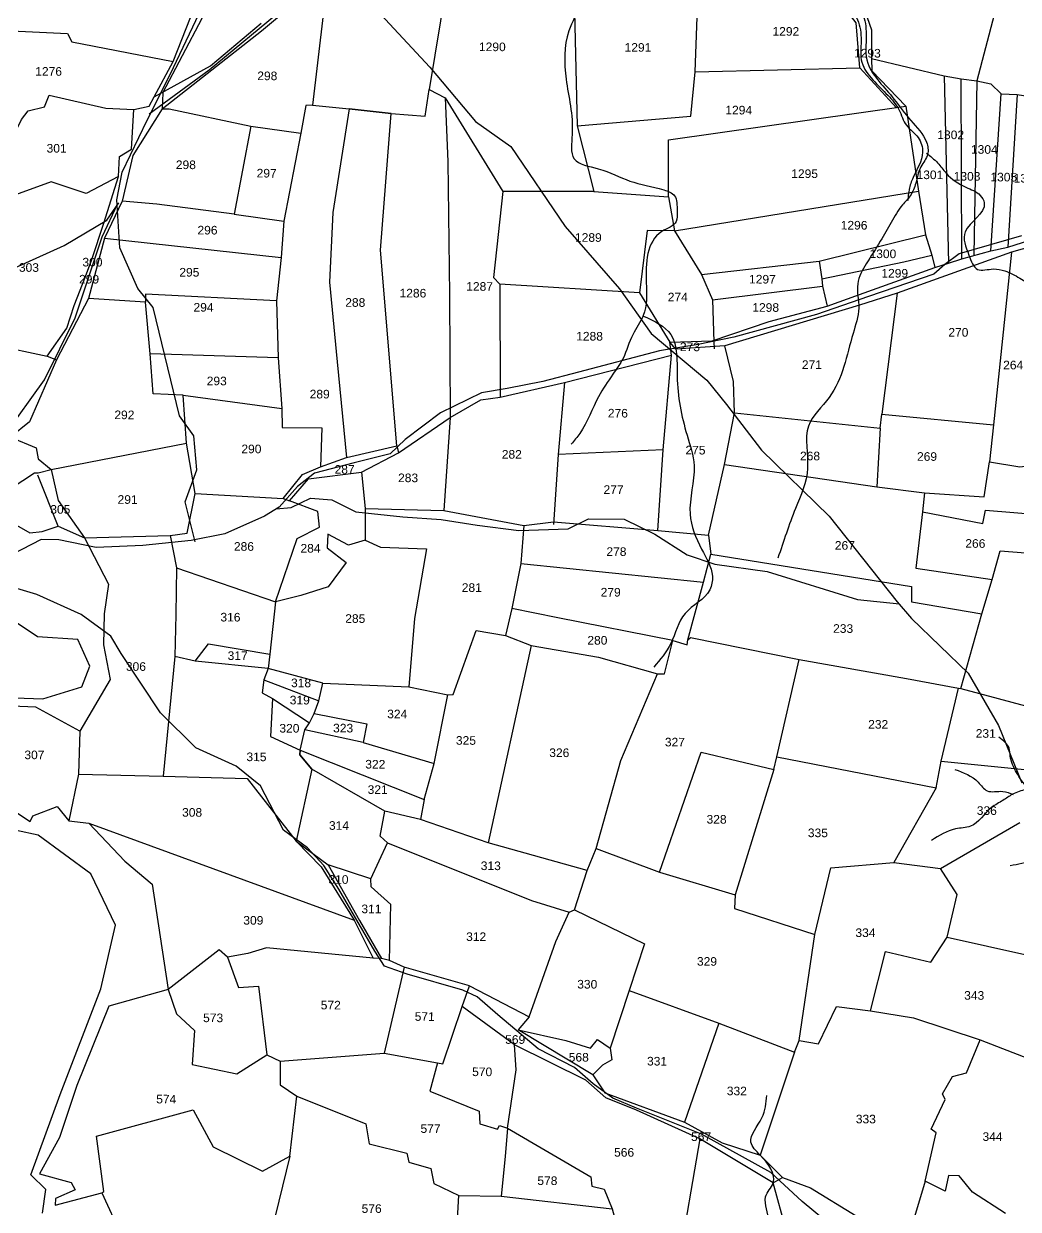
# Model space of a CAD drawing. Header units: inches. Extents: x 179671 to 186598, y 1613440 to 1621634.
# Drawn here: x 182138 to 183871, y 1616213 to 1618280 of the extents above; entities that cross this region are included whole.
import ezdxf
from ezdxf.enums import TextEntityAlignment as Align

# ---------------------------------------------------------------- set-up
doc = ezdxf.new("R2010")
doc.units = ezdxf.units.IN
doc.header["$LTSCALE"] = 15
doc.header["$MEASUREMENT"] = 0
for name, color, linetype in [('HILLS', 3, 'Continuous'), ('PLOT', 7, 'Continuous'), ('PLOT NO', 7, 'Continuous'), ('ROAD', 1, 'Continuous'), ('STREAM', 4, 'Continuous')]:
    doc.layers.add(name, color=color, linetype=linetype)
doc.styles.get("Standard").update_dxf_attribs({"font": 'arial.ttf'})

msp = doc.modelspace()

# ---------------------------------------------------------------- linework, layer by layer
at = {"layer": 'HILLS'}
for points in [[(182073.1, 1617106), (182171.6, 1617102.4), (182239.6, 1617123.7), (182253.5, 1617159.4), (182232.6, 1617205.8), (182162, 1617210.9), (182055.4, 1617282.1)], [(182171.2, 1616206.1), (182176.7, 1616247.1), (182150.4, 1616273), (182201.6, 1616412.6), (182272.4, 1616597.2), (182298.1, 1616707.7), (182255.2, 1616797.6), (182163.3, 1616864.8), (182125.4, 1616872.8)]]:
    msp.add_lwpolyline(points, dxfattribs=at)
at = {"layer": 'PLOT'}
for points in [[(182178.8, 1617700.2), (182213.4, 1617748.5), (182226.3, 1617788.2), (182245.9, 1617839), (182256.6, 1617868.6), (182277.9, 1617931.8), (182303.5, 1618013.2), (182305, 1618048), (182325.8, 1618060.8), (182329.9, 1618130.2), (182356.7, 1618135.8), (182365.2, 1618152.1), (182398.5, 1618213.4), (182428.8, 1618290.1), (182462, 1618384.2), (182522.4, 1618614.4), (182553.6, 1618671.4), (182575.8, 1618754.5), (182639.9, 1618862.2), (182695.8, 1619003), (182716.2, 1619060.7)], [(182380.3, 1618158.8), (182449.2, 1618289), (182485.1, 1618406), (182534.5, 1618546.6), (182576, 1618680.2), (182601.8, 1618753.6), (182575.8, 1618754.5), (182303.1, 1618780.2), (182334.8, 1618963.4), (182449.3, 1618964.9)], [(183220.9, 1618755.8), (183322.3, 1618656.9), (183358.9, 1618625.1), (183417, 1618587.6), (183465.6, 1618555.6), (183469.9, 1618556.8), (183481.3, 1618548.4), (183541.5, 1618494.7), (183596, 1618324.1), (183615.4, 1618268.8), (183615.2, 1618218.6), (183616, 1618197.2), (183675.4, 1618135.8), (183697.1, 1617987.8), (183709.2, 1617911.7), (183720.2, 1617876.1), (183725.4, 1617854.3)], [(182380.3, 1618158.8), (182379.3, 1618131.4), (182552.4, 1618267.3), (182622.9, 1618326.2), (182726.8, 1618424.5), (182903.4, 1618520.9), (182993.8, 1618576.5), (183001.8, 1618599.2)], [(182903.4, 1618520.9), (182844.7, 1618164.7), (182872.3, 1618150.4), (182972.7, 1617987), (182956.6, 1617837.2), (182967.6, 1617825.6), (182968.6, 1617628.5)], [(183095.2, 1618425.7), (183102.4, 1618101.7), (183131.4, 1617987.1), (182972.7, 1617987)], [(183102.4, 1618101.7), (183300.3, 1618118.3), (183308, 1618195.4), (183315.1, 1618387.4)], [(183308, 1618195.4), (183594.8, 1618202.5), (183588.7, 1618281), (183528.2, 1618359.4)], [(183876.5, 1618356.3), (183856.2, 1618313.4), (183828.9, 1618294.9), (183798.6, 1618180.1)], [(182622.9, 1618326.2), (182659.7, 1618295.2), (182641.3, 1618137.5), (182629.9, 1618137.2), (182621.2, 1618088.6), (182591.5, 1617935.4), (182586.8, 1617871.8), (182578.4, 1617796.4), (182581.3, 1617696.8), (182588, 1617608.5), (182588.6, 1617575.7), (182657.5, 1617575.2), (182655.2, 1617507)], [(181982.5, 1618273.7), (182214.4, 1618262.7), (182222.3, 1618247.9), (182398.5, 1618213.4)], [(182365.2, 1618152.1), (182463.7, 1618206.3), (182552.1, 1618280.7)], [(183615.2, 1618218.6), (183742.1, 1618188.7), (183771.7, 1618183.7), (183798.6, 1618180.1), (183823.5, 1618174.5), (183841.1, 1618157.4), (183869.1, 1618156.4), (183924.7, 1618147.5)], [(183594.8, 1618202.5), (183658.7, 1618133.1)], [(183742.1, 1618188.7), (183749.5, 1617862.1)], [(183772.8, 1617869.9), (183771.7, 1618183.7)], [(183798.6, 1618180.1), (183793.5, 1617876)], [(182080.8, 1617951.7), (182063.9, 1617971.5), (182134.1, 1618112.7), (182145.9, 1618127.8), (182174.4, 1618134.8), (182182.4, 1618155.2), (182281.5, 1618132.2), (182329.9, 1618130.2)], [(182641.3, 1618137.5), (182705.5, 1618131.2), (182778.2, 1618123), (182837.5, 1618118.6), (182844.7, 1618164.7)], [(182872.3, 1618150.4), (182877.2, 1618039.5), (182880.1, 1617807.1), (182881.1, 1617593.1), (182870.4, 1617430.9)], [(183823.2, 1617883.4), (183841.1, 1618157.4)], [(183869.1, 1618156.4), (183852.8, 1617889.9)], [(182379.3, 1618131.4), (182328.5, 1618050), (182309.9, 1617969.9), (182279.2, 1617905.8), (182251.1, 1617800.2), (182195.3, 1617693.7)], [(182379.3, 1618131.4), (182391.9, 1618130.9), (182534.1, 1618101), (182621.2, 1618088.6)], [(182778.2, 1618123), (182705.5, 1618131.2), (182676.7, 1617950.6), (182670.9, 1617828.8), (182684.6, 1617689.8), (182700.6, 1617523.4)], [(183131.4, 1617987.1), (183261.7, 1617977.6), (183261.6, 1618076.9), (183675.4, 1618135.8)], [(182788, 1617543.8), (182759.7, 1617884.9), (182778.2, 1618123)], [(182534.1, 1618101), (182504.9, 1617947.6), (182591.5, 1617935.4)], [(182303.5, 1618013.2), (182247, 1617983.3), (182185.8, 1618003.6), (182117.7, 1617978.9), (182080.8, 1617951.7), (182022.2, 1617917.7)], [(184647.1, 1617983.2), (184567.1, 1617982.7), (184487, 1617982.2), (184417.3, 1617986), (184374.5, 1617984.2), (184336.3, 1617979.2), (184291.2, 1617964.4), (184245.9, 1617954.4), (184192, 1617948.2), (184121.6, 1617930.4), (184092, 1617927.9), (184031.2, 1617915.5), (183971, 1617901.1), (183935.8, 1617898.7), (183911, 1617895.6), (183859.2, 1617881.4), (183660.2, 1617809.7), (183594.2, 1617789), (183359.7, 1617717.8), (183274.5, 1617712.3), (183263.9, 1617724.2)], [(183271.9, 1617918.3), (183697.1, 1617987.8)], [(182504.9, 1617947.6), (182370.4, 1617964.7), (182309.9, 1617969.9)], [(183261.7, 1617977.6), (183271.9, 1617918.3), (183224.6, 1617919.2), (183211.2, 1617810.3), (182967.6, 1617825.6)], [(182244.2, 1617383.2), (182393.6, 1617387.2), (182422.8, 1617391.6), (182437.2, 1617460.5), (182590.1, 1617451.6), (182624, 1617493.8), (182655.2, 1617507), (182700.6, 1617523.4), (182788, 1617543.8), (182790.9, 1617531.4), (182881.1, 1617593.1), (182934.9, 1617624.1), (182968.6, 1617628.5), (183080.2, 1617654.3), (183267.1, 1617701.7), (183263.9, 1617724.2), (183337.9, 1617726.4), (183437.1, 1617760.6), (183538.3, 1617787.2), (183594.5, 1617807.7), (183725.4, 1617854.3), (183749.5, 1617862.1), (183772.8, 1617869.9), (183823.2, 1617883.4), (183852.8, 1617889.9), (183905.6, 1617906.7)], [(182279.2, 1617905.8), (182586.8, 1617871.8)], [(183271.9, 1617918.3), (183319.2, 1617842.6), (183338.3, 1617798), (183340.5, 1617724.7), (183341.4, 1617712.6)], [(183319.2, 1617842.6), (183524.4, 1617865.8), (183709.2, 1617911.7)], [(183859.2, 1617881.4), (183828.1, 1617580.3)], [(183524.4, 1617865.8), (183528.5, 1617834.9), (183529.8, 1617821.7), (183538.3, 1617787.2)], [(183528.5, 1617834.9), (183671.8, 1617864.6), (183720.2, 1617876.1)], [(183338.3, 1617798), (183529.8, 1617821.7)], [(182437.2, 1617460.5), (182421.8, 1617548.3), (182416.2, 1617631.9), (182363.5, 1617634), (182358.5, 1617704.2), (182350.4, 1617793.9), (182251.1, 1617800.2)], [(182578.4, 1617796.4), (182350.5, 1617808.3), (182350.4, 1617793.9)], [(183211.2, 1617810.3), (183263.9, 1617724.2)], [(183660.2, 1617809.7), (183633.4, 1617598.7)], [(182086.4, 1617719.9), (182178.8, 1617700.2), (182195.3, 1617693.7), (182148.4, 1617585.3), (182114.9, 1617558.8), (182159.9, 1617540.2), (182163.5, 1617520.8), (182186, 1617502.3), (182198.1, 1617448.2), (182244.2, 1617383.2), (182285.9, 1617302.7), (182278.2, 1617250.9), (182277.3, 1617196.7), (182288.7, 1617136.4), (182236.1, 1617045.9), (182159.1, 1617087.8), (182074.5, 1617091.6)], [(183331.6, 1617387.6), (183359.2, 1617510.9), (183376.9, 1617601.4), (183374.6, 1617655.7), (183359.7, 1617717.8)], [(182581.3, 1617696.8), (182358.5, 1617704.2)], [(183243, 1617396.1), (183252.5, 1617536.8), (183267.1, 1617701.7)], [(183080.2, 1617654.3), (183069.4, 1617528.3), (183061.3, 1617406.2)], [(182416.2, 1617631.9), (182588, 1617608.5)], [(183376.9, 1617601.4), (183630.2, 1617574.2), (183633.4, 1617598.7), (183828.1, 1617580.3), (183821.1, 1617515.9)], [(183630.2, 1617574.2), (183624.5, 1617472.1)], [(182072.4, 1617499.5), (182116.1, 1617469.6), (182156.9, 1617496.5), (182163.5, 1617496.4), (182186, 1617502.3), (182421.8, 1617548.3)], [(182590.1, 1617451.6), (182601.5, 1617447.9), (182634.2, 1617486.3), (182726.7, 1617497.8), (182790.9, 1617531.4)], [(183252.5, 1617536.8), (183069.4, 1617528.3)], [(183359.2, 1617510.9), (183624.5, 1617472.1), (183707.9, 1617461.5), (183811.4, 1617454.8), (183821.1, 1617515.9), (183873.8, 1617506.9), (183891.9, 1617509.3), (183928.7, 1617506.6), (183980.3, 1617500.9), (184031.7, 1617488.6), (184067.9, 1617483.9), (184145.4, 1617476.1), (184193.2, 1617468.6), (184240.3, 1617461.6), (184232.6, 1617401.3), (184221.8, 1617357.9)], [(182072.4, 1617499.5), (182064.2, 1617449.9), (182097, 1617421.3), (182148.9, 1617392.1), (182170.3, 1617394), (182198, 1617403.6), (182162.8, 1617492.4)], [(182726.7, 1617497.8), (182733.1, 1617434.2), (182870.4, 1617430.9), (183009.5, 1617404.7), (183061.3, 1617411.2), (183243, 1617396.1), (183331.6, 1617387.6), (183335.2, 1617354.8), (183684.9, 1617298.3), (183684.8, 1617271.8), (183807.3, 1617251), (183825.6, 1617310.8), (183839.4, 1617360.8), (184082.3, 1617341.3)], [(182733.1, 1617434.2), (182733.3, 1617378.9), (182703.9, 1617370.6), (182667.8, 1617389.5), (182666.7, 1617365.8), (182700, 1617340.4), (182668.9, 1617297.6), (182621.3, 1617282.8), (182576.6, 1617271.5), (182614.5, 1617381.8), (182653.5, 1617401.6), (182650.8, 1617429.1), (182601.5, 1617447.9)], [(183707.9, 1617461.5), (183704.1, 1617428.6), (183692.7, 1617330.4), (183825.6, 1617310.8)], [(183704.1, 1617428.6), (183809.5, 1617408.3), (183814, 1617431.4), (184103.4, 1617407.4), (184107.2, 1617416.1), (184232.6, 1617401.3)], [(182198, 1617403.6), (182244.2, 1617383.2)], [(183009.5, 1617404.7), (183004.6, 1617338.6), (182988.5, 1617259.8), (182977.9, 1617212.8)], [(182393.6, 1617387.2), (182404.3, 1617331.1), (182403.2, 1617249.3), (182401.7, 1617176.4), (182381, 1616968)], [(182733.3, 1617378.9), (182760, 1617366.8), (182840.1, 1617364.3), (182818.9, 1617242.6), (182809.3, 1617123.6)], [(183019, 1616548.1), (183065.1, 1616679.6), (183088.3, 1616730.9), (183097.9, 1616734.9), (183119.8, 1616803.1), (183135.8, 1616841.6), (183178.4, 1616995), (183242.5, 1617145.9), (183254.6, 1617145.9), (183269, 1617204.5), (183294, 1617196.6), (183295.5, 1617205.6), (183322.4, 1617306.1), (183335.2, 1617354.8)], [(183295.5, 1617205.6), (183300.2, 1617209.2), (183489.2, 1617171.4), (183676.2, 1617137.9), (183766.9, 1617120.9), (183771.2, 1617120.3), (183925, 1617079.2), (184004.5, 1617074), (184032.2, 1617154.4), (184082.3, 1617341.3)], [(182404.3, 1617331.1), (182576.6, 1617271.5), (182567, 1617180.4), (182564.1, 1617155.6), (182556.6, 1617135.6), (182553.5, 1617113), (182571.5, 1617103.1), (182568.3, 1617036.8), (182619.8, 1617013.1), (182619.5, 1617004.8), (182640.2, 1616979.9), (182613.1, 1616854.5), (182668.5, 1616813.2), (182723, 1616715.9), (182761.6, 1616649.9)], [(183004.6, 1617338.6), (183322.4, 1617306.1)], [(183269, 1617204.5), (183068.7, 1617243.9), (182988.5, 1617259.8)], [(183450.5, 1617001.7), (183728.1, 1616947.5), (183736.6, 1616993.6), (183766.9, 1617120.9), (183771.2, 1617120.3), (183807.3, 1617251)], [(182659.3, 1617129.9), (182809.3, 1617123.6), (182877.1, 1617109.8), (182886.7, 1617110.2), (182926.8, 1617221.9), (182977.9, 1617212.8), (183022.1, 1617195.4), (182947.7, 1616851.7), (182829.7, 1616892.2), (182767.3, 1616906.5)], [(182436.7, 1617168.5), (182460.3, 1617198.4), (182567, 1617180.4)], [(182743.1, 1616788.6), (182772.1, 1616851.5), (182759.4, 1616863.4), (182767.3, 1616906.5), (182640.2, 1616979.9), (182619.5, 1617004.8), (182619.8, 1617013.1), (182627.8, 1617048.7), (182635.9, 1617060.9), (182644.5, 1617077), (182652.3, 1617099.2), (182659.3, 1617129.9), (182564.1, 1617155.6), (182436.7, 1617168.5), (182401.7, 1617176.4)], [(183022.1, 1617195.4), (183139.5, 1617175.3), (183242.5, 1617145.9)], [(183246.2, 1616800.6), (183318.5, 1617009.3), (183445.2, 1616979.6), (183450.5, 1617001.7), (183489.2, 1617171.4)], [(182556.6, 1617135.6), (182652.3, 1617099.2)], [(182571.5, 1617103.1), (182635.9, 1617060.9)], [(182729.8, 1617026.4), (182853.2, 1616989.7), (182877.1, 1617109.8)], [(182644.5, 1617077), (182736, 1617059), (182729.8, 1617026.4), (182627.8, 1617048.7)], [(183736.6, 1616993.6), (183887.9, 1616978.7), (183925, 1617079.2)], [(182236.1, 1617045.9), (182233.8, 1616971), (182216.7, 1616889.6)], [(182619.8, 1617013.1), (182836.2, 1616926.9), (182853.2, 1616989.7)], [(182233.8, 1616971), (182381, 1616968), (182527.5, 1616963.4), (182613.1, 1616854.5), (182656.6, 1616809.6), (182714, 1616716.6), (182747.2, 1616650.7), (182561.1, 1616668.2), (182528.6, 1616658.6), (182493.5, 1616652.3), (182478.5, 1616664.7), (182390, 1616596.1), (182404.3, 1616553.2), (182435.6, 1616524.3), (182431.6, 1616465.3), (182509.6, 1616448.8), (182561.7, 1616482.1), (182585, 1616470.7), (182766, 1616484.6), (182859.2, 1616467.9), (182868.4, 1616466.3), (182901.9, 1616566.3), (182915, 1616602.5), (182801.3, 1616634.9), (182775.4, 1616646.4), (182761.6, 1616649.9), (182747.2, 1616650.7)], [(183445.2, 1616979.6), (183377.9, 1616760.6)], [(183728.1, 1616947.5), (183654.4, 1616817)], [(182113.7, 1616912.5), (182149.5, 1616888.8), (182154.3, 1616898.3), (182196.3, 1616914.9), (182216.7, 1616889.6), (182251.5, 1616886), (182314.1, 1616819.7), (182362.1, 1616779.6), (182390, 1616596.1), (182286.7, 1616566.7), (182230.6, 1616428.7), (182200.3, 1616338), (182165.4, 1616274.3), (182220.7, 1616259.2), (182227.9, 1616246.4), (182193.3, 1616231.4), (182193.2, 1616219.6), (182274.5, 1616241.4), (182307.4, 1616169.4)], [(182836.2, 1616926.9), (182829.7, 1616892.2)], [(182251.5, 1616886), (182714, 1616716.6)], [(183135.8, 1616841.6), (183246.2, 1616800.6), (183377.9, 1616760.6), (183376.4, 1616737.2), (183516.7, 1616691.9), (183544.6, 1616808.1), (183654.4, 1616817), (183735.3, 1616806.6), (183873.5, 1616887.1)], [(182772.1, 1616851.5), (183022.8, 1616750.7), (183088.3, 1616730.9)], [(183119.8, 1616803.1), (182947.7, 1616851.7)], [(182775.4, 1616646.4), (182778.1, 1616744.1), (182743.6, 1616774.8), (182743.1, 1616788.6), (182668.5, 1616813.2)], [(183613.5, 1616558.5), (183640, 1616662.2), (183718.6, 1616643.6), (183747.3, 1616687.2), (183764.6, 1616761.5), (183735.3, 1616806.6)], [(183097.9, 1616734.9), (183220, 1616675.6), (183193.3, 1616594), (183159.7, 1616493.5)], [(183193.3, 1616594), (183349.2, 1616537.2), (183480.9, 1616486.5), (183489.3, 1616507.1), (183516.7, 1616691.9)], [(183747.3, 1616687.2), (183953, 1616641.2), (183949.3, 1616563.5), (183927, 1616492.2), (183935.4, 1616490.8), (183934.7, 1616461.9), (183989.5, 1616430), (184004.1, 1616433.7), (184022.8, 1616413.8), (184048.2, 1616396.9), (184054.6, 1616425.4), (184083, 1616462.1), (184109.4, 1616547.3), (184053.9, 1616589.4), (184026.9, 1616621.2), (184059.1, 1616650.7), (184078, 1616678.5)], [(182493.5, 1616652.3), (182512.6, 1616599.1), (182547.4, 1616601.7), (182561.7, 1616482.1), (182585, 1616470.7), (182585.2, 1616429.7), (182613.8, 1616409.7), (182734.3, 1616361.7), (182740.2, 1616326.9), (182805.5, 1616310.5), (182809.1, 1616294.7), (182847.6, 1616283.9), (182852.6, 1616257.9), (182896.5, 1616236.9), (182970.2, 1616235.7), (183163.2, 1616213.4), (183176.9, 1616164.2), (183278.3, 1616115.6), (183357.8, 1616036.1), (183370.7, 1616035.5), (183386, 1616061.1), (183466.4, 1616176.2), (183444, 1616258.5), (183460.1, 1616267.8)], [(182801.3, 1616634.9), (182766, 1616484.6)], [(182915, 1616602.5), (183019, 1616548.1), (182999.7, 1616525.4), (183083, 1616507), (183125.5, 1616493.7), (183138.2, 1616508.6), (183159.7, 1616493.5), (183162.7, 1616473.2), (183146.4, 1616464.2), (183129.6, 1616446.9), (182999.7, 1616525.4)], [(183444, 1616258.5), (183316, 1616335.5), (183206.1, 1616385.2), (183152.2, 1616406.8), (183117.7, 1616437.7), (182993.4, 1616499.2), (182901.9, 1616566.3)], [(183489.3, 1616507.1), (183523, 1616501.2), (183554.2, 1616566.2), (183613.5, 1616558.5), (183688.6, 1616546.2), (183804.4, 1616507.8), (183908.2, 1616467.9), (183923.4, 1616458.3), (183942.5, 1616435.8), (184038, 1616385.6), (184028.4, 1616345.2), (183992, 1616321.4), (183898, 1616359.3), (183887.2, 1616330.1), (183918.8, 1616285.3), (183915.4, 1616274.6), (183928.2, 1616264.6), (183888.9, 1616164.3)], [(183349.2, 1616537.2), (183289.5, 1616364.4)], [(182859.2, 1616467.9), (182845.7, 1616418.7), (182932, 1616383.8), (182932.7, 1616361.8), (182963.6, 1616352.3), (182967.3, 1616358.8), (182981.1, 1616354.3), (182996.2, 1616456), (182993.4, 1616499.2)], [(183708.7, 1616261.9), (183728.2, 1616346.1), (183719.4, 1616352.5), (183743.6, 1616404), (183738.9, 1616414.2), (183756.7, 1616443.9), (183781, 1616450.7), (183804.4, 1616507.8)], [(183480.9, 1616486.5), (183421.3, 1616306.9)], [(183129.6, 1616446.9), (183150.5, 1616415.9), (183289.5, 1616364.4), (183355.4, 1616328.8), (183421.3, 1616306.9), (183460.1, 1616267.8), (183509.3, 1616250.2), (183588.4, 1616201.1)], [(182274.5, 1616241.4), (182277.5, 1616243.9), (182265.1, 1616340.3), (182433.4, 1616386.2), (182468.4, 1616321.5), (182554.4, 1616279.1), (182601.7, 1616305), (182613.8, 1616409.7)], [(182981.1, 1616354.3), (182977.3, 1616304.7), (182970.2, 1616235.7)], [(182981.1, 1616354.3), (183126.3, 1616269.1), (183127.9, 1616252.8), (183149.8, 1616247.9), (183163.2, 1616213.4)], [(183316, 1616335.5), (183278.3, 1616115.6)], [(182601.7, 1616305), (182563.6, 1616148.3), (182772.7, 1616109.1), (182847.9, 1616116.4), (182889.6, 1616111.7), (182956.6, 1616104.8), (182988.6, 1616098.1), (183019.1, 1616181.4), (183173, 1616144.7), (183176.9, 1616164.2)], [(183848.9, 1616205.2), (183791.4, 1616242.4), (183768.1, 1616270.7), (183749.5, 1616271.3), (183743.4, 1616244.4), (183708.7, 1616261.9), (183688.6, 1616193.6)], [(182889.6, 1616111.7), (182896.5, 1616236.9)]]:
    msp.add_lwpolyline(points, dxfattribs=at)
at = {"layer": 'ROAD'}
for points in [[(182356.5, 1618122.7), (182461.3, 1618199.3), (182592.1, 1618307.1), (182691.4, 1618399.2), (182720.5, 1618426.6), (182821.3, 1618482.9), (182941.7, 1618551.5), (182991.2, 1618588), (183089.9, 1618652.2), (183111.1, 1618669.1), (183134.8, 1618711.9), (183174.4, 1618740.3), (183280.1, 1618819.6), (183452.9, 1618955.7), (183574, 1619003.2), (183744.1, 1619037.6), (183796.2, 1619068.6), (183840.4, 1619130.3), (183938.1, 1619246.6)], [(182437.2, 1617376.1), (182419.6, 1617446), (182440.1, 1617501.9), (182434.7, 1617561.2), (182409.6, 1617596.2), (182364, 1617784.5), (182337.3, 1617817.9), (182305.9, 1617888.6), (182300.4, 1617972.7), (182309.7, 1618020.6), (182353, 1618111.1), (182393.6, 1618191), (182443.6, 1618297.1)], [(182752.5, 1618304.3), (182845.6, 1618203.6), (182925.3, 1618109.2), (182987.2, 1618065.7), (183081.6, 1617925.9), (183176.2, 1617817.4), (183231.2, 1617739.6), (183328.4, 1617658), (183362.9, 1617615.8), (183423.7, 1617536.3), (183541.3, 1617421.1), (183659.8, 1617271.6), (183685.3, 1617242.6), (183784, 1617147.3), (183836.6, 1617056.1), (183877.5, 1616956.1)], [(181858.5, 1617730.7), (181940.8, 1617772.2), (182208.4, 1617893.1), (182282.8, 1617936.8), (182304.2, 1617967.4)], [(181983.5, 1617341.8), (182030.4, 1617371), (182057.9, 1617485.1), (182064.4, 1617537.2), (182105.4, 1617562.5), (182174.3, 1617658.9), (182228.1, 1617766.6), (182274.6, 1617908.2), (182301.9, 1617965.8)], [(183876.9, 1617909.8), (183768.3, 1617878.3), (183743.1, 1617860), (183724.2, 1617842.8), (183610, 1617804), (183519.6, 1617772.4), (183375.6, 1617732.8), (183313.3, 1617720.1), (183246, 1617709), (183104.7, 1617672.2), (183042.7, 1617655.8), (182980.3, 1617643.7), (182935.9, 1617635.9), (182864.1, 1617601.3), (182802.7, 1617554.8), (182776.4, 1617529.7), (182713.7, 1617513.7), (182644.6, 1617496.2), (182615.4, 1617472.7), (182583.2, 1617436.9), (182557.8, 1617421), (182488.6, 1617390.2), (182429.8, 1617378.6), (182345.9, 1617369.6), (182264.3, 1617366.4), (182199.2, 1617379.5), (182168.6, 1617380.1), (182101.4, 1617345.4)], [(182577.8, 1617433.8), (182604, 1617436.4), (182637.8, 1617452.2), (182675.3, 1617449.3), (182717.1, 1617428.6), (182798.9, 1617419.8), (182865.5, 1617415.1), (182928, 1617405.1), (183000.8, 1617396.1), (183086.7, 1617398.9), (183122.2, 1617416.6), (183184.2, 1617415.5), (183237.6, 1617389.9), (183294.2, 1617353.4), (183342.5, 1617337.5), (183433.6, 1617324.8), (183591.2, 1617275.9), (183664.1, 1617268.2)], [(183586.5, 1616150.4), (183494.7, 1616226.2), (183439.8, 1616276.6), (183319.3, 1616343.6), (183205.7, 1616389.1), (183164.4, 1616406.4), (183130.4, 1616431.1), (183097.7, 1616459.8), (183034.4, 1616492.4), (182964.3, 1616551.7), (182928.4, 1616583), (182903.1, 1616594.6), (182806.3, 1616622.7), (182767, 1616636.3), (182749.7, 1616662.6), (182687.4, 1616770.9), (182661.3, 1616812), (182632.5, 1616843), (182590.6, 1616873.6), (182551, 1616950.6), (182508.6, 1616985.4), (182437.8, 1617017.1), (182376.6, 1617078.2), (182308.2, 1617181.3), (182289.9, 1617211.6), (182238, 1617249.6), (182160.8, 1617284.3), (182096.3, 1617303.8)]]:
    msp.add_lwpolyline(points, dxfattribs=at)
at = {"layer": 'STREAM'}
for points in [[(182635, 1619363.3), (182678.3, 1619348.9), (182703, 1619311.8), (182703.4, 1619265.1), (182718, 1619196.1), (182734.5, 1619146.5), (182753.3, 1619107.6), (182799.2, 1619049.1), (182822.4, 1618990.9), (182858.4, 1618965.5), (182886.6, 1618909.9), (182948.5, 1618822.5), (182967.2, 1618769.2), (183009.8, 1618703.7), (183023.2, 1618642.8), (183046.8, 1618619.1), (183051, 1618557.7), (183065.4, 1618503.1), (183087.4, 1618417.7), (183112.2, 1618369), (183108.3, 1618313.6), (183088.1, 1618266.9), (183083.2, 1618183.1), (183093.8, 1618086.4), (183097.2, 1618044.2), (183139.3, 1618026.6), (183194.5, 1618005.3), (183253.4, 1617989.8), (183272.3, 1617979.6), (183276.5, 1617952.9), (183275, 1617934.7), (183250.2, 1617917.3), (183222.9, 1617828.1), (183217.6, 1617770.7), (183199.3, 1617737.3), (183182.4, 1617696), (183164.8, 1617668.4), (183139.9, 1617629.3), (183107, 1617565.4), (183092.3, 1617546.6)], [(182810.7, 1619053.4), (182827.7, 1619045.2), (182864.5, 1619030.7), (182893.8, 1619018.6), (182930.6, 1619002), (182981.3, 1618980.3), (182996.8, 1618965.6), (183017.8, 1618938.9), (183045.6, 1618905.6), (183068, 1618864.8), (183084.5, 1618827.4), (183112.7, 1618799.6), (183168.3, 1618764.7), (183219.5, 1618730.5), (183234.1, 1618718.2), (183252.5, 1618701), (183283.5, 1618674.4), (183330.1, 1618632.2), (183370.1, 1618602.4), (183404.5, 1618581.2), (183458.9, 1618556.4), (183485.5, 1618519.4), (183505.8, 1618493), (183525.2, 1618453.5), (183542.6, 1618379.3), (183551, 1618342), (183576.2, 1618307.7), (183591, 1618286.2), (183597.2, 1618250), (183598.6, 1618212.2), (183617.8, 1618181.6), (183643.8, 1618154.8), (183663, 1618129.7), (183676.3, 1618102.4), (183696.8, 1618080.9), (183704.3, 1618055.4), (183687.7, 1618011.3), (183681, 1617990.5), (183678.5, 1617971.1)], [(183619.8, 1618607.7), (183598.3, 1618587.2), (183581.9, 1618566.6), (183535.9, 1618573.2), (183481.2, 1618562.5), (183474.2, 1618549.4), (183504.4, 1618512.1), (183529, 1618466.1), (183545, 1618423.6), (183549.7, 1618391.6), (183564.6, 1618337.8), (183599.2, 1618296.8), (183606, 1618261.2), (183608.8, 1618210.5), (183628.6, 1618178.7), (183654.5, 1618148.2), (183683.7, 1618110.7), (183711.3, 1618072.8), (183713.1, 1618051.8), (183701.5, 1618030.3), (183692.5, 1618001.6), (183682.7, 1617979.5), (183669.4, 1617963.7), (183649.4, 1617933.1), (183630.7, 1617900.2), (183606.3, 1617861.1), (183591.3, 1617826.2), (183593.1, 1617783.8), (183583.2, 1617739.7), (183541.6, 1617628.1), (183505.6, 1617578.1), (183503.9, 1617504.5), (183483, 1617434.4), (183452.3, 1617347.9)], [(183711.2, 1618053.9), (183730.5, 1618036.9), (183745.3, 1618019), (183779.7, 1617994.3), (183804.8, 1617980.3), (183811.7, 1617967), (183778.5, 1617916.7), (183785, 1617876.1), (183800.3, 1617851.2), (183827.6, 1617852), (183847.7, 1617848.6), (183873.7, 1617836.1), (183897.8, 1617820.2)], [(183218.3, 1617769.9), (183265.5, 1617737.8), (183276.8, 1617665.1), (183281.7, 1617612.7), (183293.9, 1617562.5), (183306.1, 1617509), (183299.2, 1617424.7), (183319.3, 1617363.6), (183338, 1617316.3), (183333.6, 1617292.6), (183290.5, 1617251.4), (183265.5, 1617199.2), (183236.3, 1617157.8)], [(183886.6, 1616947.5), (183868, 1616973.9), (183857.1, 1617003.2), (183855, 1617016.4), (183837.2, 1617035.5)], [(183760.6, 1616979.4), (183801.3, 1616957.1), (183816.9, 1616942.2), (183844.1, 1616941.2), (183861.9, 1616935.7)], [(185178.1, 1616304.1), (185141.8, 1616316.7), (185100.7, 1616330.1), (185069.8, 1616369.8), (185015.9, 1616406.5), (184978.9, 1616435.8), (184954.8, 1616465.1), (184928.9, 1616507.3), (184900.1, 1616544.6), (184846.2, 1616613.4), (184813.7, 1616657), (184728, 1616750.4), (184635.7, 1616806.8), (184584, 1616838.4), (184524.6, 1616870), (184460.6, 1616898.7), (184389.1, 1616913.2), (184308.4, 1616912.2), (184228.5, 1616918.5), (184168.3, 1616922.1), (184108.3, 1616909.6), (184060.3, 1616911.9), (183992.1, 1616942.3), (183970, 1616945.8), (183934.8, 1616962.1), (183884.5, 1616945.3), (183861.1, 1616936.1), (183844.4, 1616925.5), (183824.4, 1616912.9), (183787.8, 1616880.4), (183761.8, 1616875.8), (183720.1, 1616855.6)], [(183857, 1616812.1), (183896.8, 1616821.8), (183921.1, 1616834.3), (183955.1, 1616853.1), (184012.5, 1616875.3), (184033, 1616883), (184054.2, 1616889), (184077.4, 1616897.7), (184089.7, 1616903.6), (184114.8, 1616905.3), (184133, 1616915.1)], [(183438.7, 1615822.5), (183426, 1615843.1), (183404.5, 1615859.9), (183389.9, 1615901.9), (183363.5, 1615953.5), (183350.6, 1615968.6), (183370.7, 1616035.5), (183398.8, 1616115.5), (183427.4, 1616178.9), (183434.3, 1616192.5), (183430.8, 1616234.4), (183444, 1616258.5), (183421.3, 1616306.9), (183405.2, 1616329.5), (183424.5, 1616372.2), (183432.7, 1616411.1)]]:
    msp.add_spline(points, degree=3, dxfattribs=at)

# ---------------------------------------------------------------- texts
at = {"layer": 'PLOT NO'}
for s, p in [('1292', (183466.1, 1618266.1)), ('1290', (182954.7, 1618239.2)), ('1291', (183208.4, 1618238.2)), ('1293', (183608.2, 1618228.1)), ('1276', (182181.6, 1618196.4)), ('298', (182562.6, 1618188.6)), ('1294', (183384, 1618128.9)), ('1302', (183753.3, 1618085.8)), ('301', (182195.5, 1618062.3)), ('1304', (183811.9, 1618060.3)), ('298', (182420.7, 1618033.6)), ('297', (182561.5, 1618018.9)), ('1295', (183498.8, 1618018.1)), ('1301', (183717.1, 1618016.1)), ('1303', (183781.8, 1618013.5)), ('1305', (183845.8, 1618012.1)), ('1306', (183886.3, 1618010.1)), ('296', (182458.4, 1617919.6)), ('1296', (183585, 1617928.2)), ('1289', (183122, 1617906.8)), ('1300', (183635.2, 1617878.4)), ('303', (182147.3, 1617854.5)), ('300', (182257.9, 1617863.8)), ('299', (182252.1, 1617834.1)), ('295', (182426.8, 1617846.2)), ('1297', (183425.3, 1617834.1)), ('1299', (183655.8, 1617844.5)), ('1286', (182816.3, 1617809.8)), ('1287', (182932.5, 1617821.5)), ('288', (182715.9, 1617793.5)), ('274', (183277.8, 1617803)), ('294', (182451.5, 1617785.1)), ('1298', (183431, 1617784.8)), ('1288', (183124.1, 1617734.7)), ('270', (183766.7, 1617741.5)), ('273', (183299, 1617716.2)), ('271', (183511.5, 1617685.1)), ('264', (183862.2, 1617684.5)), ('293', (182474.5, 1617656.7)), ('289', (182653.9, 1617633.8)), ('292', (182313.6, 1617597.6)), ('276', (183173.4, 1617600.5)), ('290', (182534.9, 1617538.2)), ('282', (182988.6, 1617528.8)), ('275', (183308.6, 1617536.1)), ('268', (183508.2, 1617525.9)), ('269', (183712.1, 1617525)), ('287', (182697.3, 1617502.5)), ('283', (182807.9, 1617487.8)), ('277', (183165.9, 1617467.3)), ('291', (182319.2, 1617450)), ('305', (182202, 1617432.8)), ('286', (182521.9, 1617368.2)), ('284', (182637.9, 1617365)), ('278', (183170.9, 1617359.2)), ('267', (183568.9, 1617370)), ('266', (183796.3, 1617373.4)), ('281', (182918.9, 1617296.5)), ('279', (183160.9, 1617288.4)), ('316', (182498.4, 1617244.9)), ('285', (182715.9, 1617242.5)), ('233', (183565.9, 1617225.1)), ('280', (183137.7, 1617204.6)), ('317', (182511, 1617177.8)), ('306', (182333.7, 1617158.9)), ('318', (182621.4, 1617130.3)), ('319', (182619.2, 1617100.3)), ('324', (182789, 1617076.1)), ('320', (182601.1, 1617051.2)), ('323', (182694.7, 1617051.5)), ('232', (183627, 1617058.1)), ('325', (182908.7, 1617030)), ('327', (183272.8, 1617027.1)), ('231', (183814.4, 1617042.2)), ('307', (182156.8, 1617004.8)), ('326', (183071.4, 1617008.6)), ('315', (182543.7, 1617001.4)), ('322', (182750.8, 1616988.5)), ('321', (182754.9, 1616944.3)), ('308', (182431.6, 1616904.6)), ('336', (183816.2, 1616907.7)), ('314', (182687.5, 1616881.7)), ('328', (183345.4, 1616892.5)), ('335', (183521.9, 1616868.9)), ('313', (182952, 1616811.5)), ('310', (182686.6, 1616787.6)), ('311', (182744, 1616736.3)), ('309', (182538.3, 1616716.4)), ('334', (183604.8, 1616694.8)), ('312', (182926.5, 1616687.9)), ('329', (183328.7, 1616644.8)), ('330', (183120.1, 1616605)), ('572', (182673.2, 1616568.6)), ('343', (183794.3, 1616585.5)), ('571', (182836.9, 1616548.7)), ('573', (182468.2, 1616546.4)), ('569', (182994.5, 1616508.6)), ('568', (183105.3, 1616477.7)), ('331', (183241.7, 1616470.8)), ('570', (182937, 1616452.3)), ('574', (182386.5, 1616404.7)), ('332', (183380.7, 1616418.9)), ('333', (183605.5, 1616370)), ('577', (182847, 1616353.3)), ('567', (183318.4, 1616339.2)), ('344', (183826.2, 1616339.3)), ('566', (183184.3, 1616311.9)), ('578', (183050.6, 1616262.5)), ('576', (182744.4, 1616213.9))]:
    msp.add_text(s, height=15, rotation=359.7684, dxfattribs=at).set_placement(p, align=Align.MIDDLE_CENTER)

doc.saveas('drawing.dxf')
